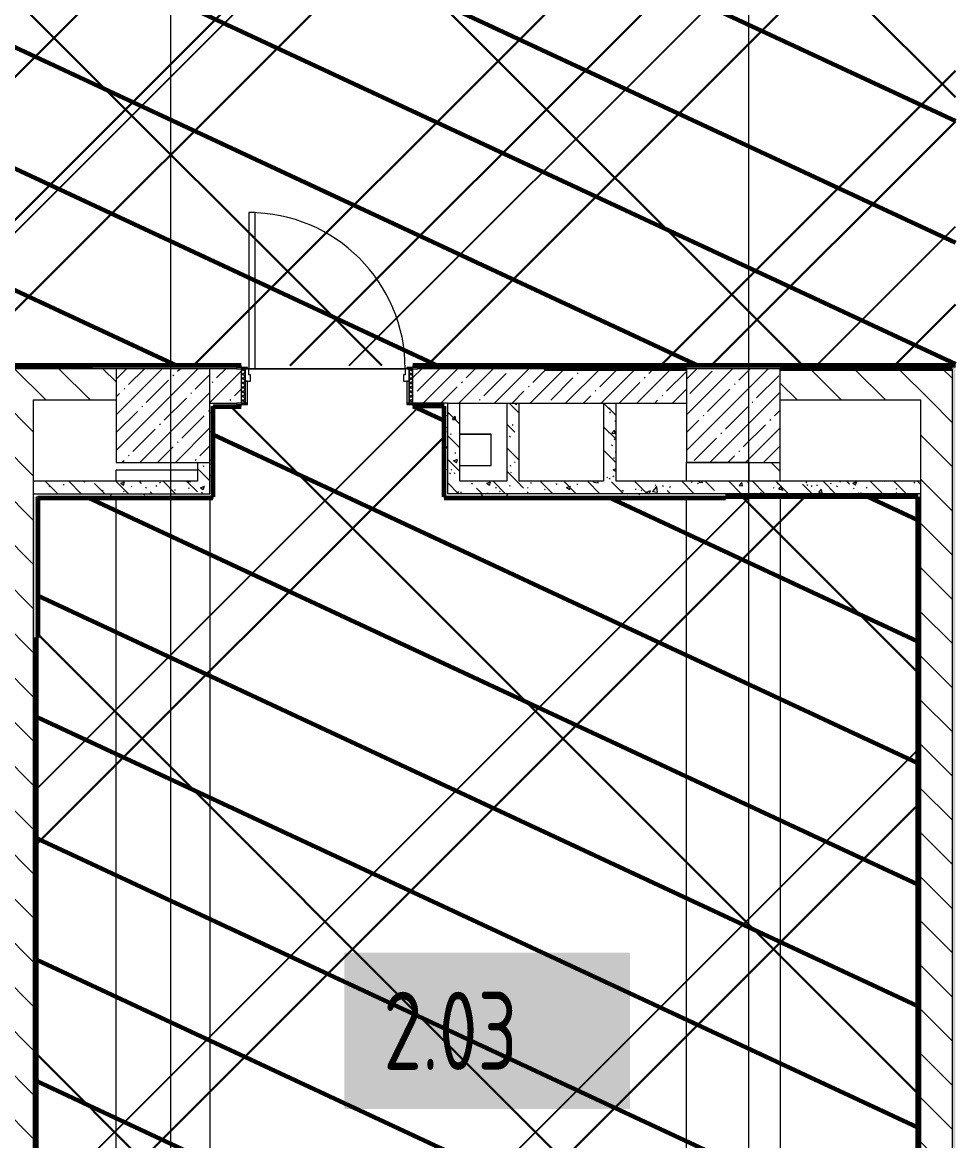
# Model space of a CAD drawing. Header units: millimetres. Extents: x -164500 to 426394, y -23753 to 102118.
# Drawn here: x 173732 to 179692, y 2958 to 10117 of the extents above; entities that cross this region are included whole.
import ezdxf

# ---------------------------------------------------------------- set-up
doc = ezdxf.new("R2010")
doc.units = ezdxf.units.MM
doc.linetypes.add('Осевая', pattern=[6350, 1270, -952.5, 3175, -952.5])
for name, color, linetype, lineweight in [('0) шлифовка', 5, 'Continuous', 60), ('1.4) Плинтус ПЛ-4', 6, 'Continuous', 60), ('5.3) Л-7 Линолеум 4 вып', 230, 'Continuous', 30), ('7.5) НЗ Линолеум Темпо ПЛЮС', 134, 'Continuous', 30), ('A-DOOR-2', 7, 'Continuous', 5), ('A-DOOR-FRAM-2', 7, 'Continuous', 5), ('A-FLOR', 7, 'Continuous', 9), ('A-WALL', 7, 'Continuous', 5), ('I-WALL', 7, 'Continuous', 5), ('S-COLS', 7, 'Continuous', 9), ('S-COLS-1', 7, 'Continuous', 5), ('Оси', 7, 'Continuous', 9), ('Оси-2', 7, 'Осевая', 9)]:
    doc.layers.add(name, color=color, linetype=linetype, lineweight=lineweight)
for name, color, linetype in [('2) защита вин плитк', 6, 'Continuous'), ('3.1) Наливной пол', 3, 'Continuous'), ('3.2.3) Нал-ой пол 4 вып', 3, 'Continuous'), ('3.2.3) П-13.2', 6, 'Continuous')]:
    doc.layers.add(name, color=color, linetype=linetype)
doc.layers.add('A-AREA-PATT-2', color=7, linetype='Continuous', lineweight=5, true_color=0xcde0ef, transparency=1)
for name, color, linetype, lineweight, true_color in [('A-DOOR-1', 7, 'Continuous', 5, 0xc0c0c0), ('A-DOOR-FRAM-1', 7, 'Continuous', 5, 0xc0c0c0), ('A-WALL-1', 9, 'Continuous', 5, 0x808080), ('A-WALL-FNSH-1', 9, 'Continuous', 5, 0x808080)]:
    doc.layers.add(name, color=color, linetype=linetype, lineweight=lineweight, true_color=true_color)
doc.styles.add('СПДС', font='ГОСТ тип А.ttf', dxfattribs={"width": 0.9})
pattern_1 = [(135, (148772.12, -0.94), (-141.4214, -141.4214), [])]
pattern_2 = [(135, (148772.12, -0.94), (-150.8683, -150.8683), [213.36, -35.56, 7.112, -35.56]), (135, (148772.12, 149.83), (-150.8683, -150.8683), []), (50, (148772.12, -0.94), (255.0577, -22.3145), [26.67, -293.37]), (355, (148772.12, -0.94), (-49.3404, 267.4791), [21.336, -234.696]), (100.451, (148793.38, -2.8), (205.7195, 245.1636), [22.666, -249.326]), (46.184, (148772.12, 70.18), (379.511, -58.86), [40.005, -440.055]), (96.636, (148803.75, 65.27), (332.3634, 346.399), [33.999, -373.989]), (351.184, (148772.12, 70.18), (332.367, 346.3953), [32.004, -352.044]), (21, (148807.68, 52.4), (212.2602, -143.1711), [26.67, -293.37]), (326, (148807.68, 52.4), (86.5224, 257.8632), [21.336, -234.696]), (71.451, (148825.37, 40.47), (298.784, 114.6901), [22.666, -249.326]), (37.5, (148772.12, -0.94), (4.32385, 118.3775), [6.706, -225.146, 6.706, -231.546, -235.585]), (37.5, (148772.12, -0.94), (4.32385, 118.3775), [-470.103, 6.706, -228.879]), (7.5, (148772.12, -0.94), (93.5476, 140.2533), [6.706, -129.134, 6.706, -219.812, -89.789]), (7.5, (148772.12, -0.94), (93.5476, 140.2533), [-362.356, 6.706, -83.083]), (327.5, (148692.82, -0.94), (189.82734, -8.0202), [6.706, -82.194, 6.706, -270.662, -368.046]), (327.5, (148692.82, -0.94), (189.82734, -8.0202), [-366.268, 6.706, -361.34]), (317.5, (148657.26, -0.94), (207.3811, 35.5976), [6.706, -108.864, 6.706, -177.495, -261.366]), (317.5, (148657.26, -0.94), (207.3811, 35.5976), [-299.771, 6.706, -254.66])]
pattern_3 = [(0, (148772.123, -0.94), (243.84, 60.96), [20.117, -162.763, 20.117, -162.763, -975.36]), (0, (148772.123, -0.94), (243.84, 60.96), [-365.76, 20.117, -345.643, 20.117, -162.763, -426.72]), (0, (148772.123, -0.94), (243.84, 60.96), [-914.4, 20.117, -101.803, 20.117, -284.683]), (120, (148863.563, 29.54), (-174.71291, 180.69163), [20.117, -162.763, 20.117, -162.763, -975.36]), (120, (148863.563, 29.54), (-174.71291, 180.69163), [-365.76, 20.117, -345.643, 20.117, -162.763, -426.72]), (120, (148863.563, 29.54), (-174.71291, 180.69163), [-914.4, 20.117, -101.803, 20.117, -284.683]), (240, (148894.043, 151.46), (-69.12709, -241.65163), [20.117, -162.763, 20.117, -162.763, -975.36]), (240, (148894.043, 151.46), (-69.12709, -241.65163), [-365.76, 20.117, -345.643, 20.117, -162.763, -426.72]), (240, (148894.043, 151.46), (-69.12709, -241.65163), [-914.4, 20.117, -101.803, 20.117, -284.683])]
pattern_4 = [(45, (148903.1, 14959), (-1347.04, 1347.04), [])]

# ---------------------------------------------------------------- blocks, each defined once
blk = doc.blocks.new('BSC_Колонна _Прямоугольная - 600х600-23286269-Объем проектирования 2 этажа')
at = {"layer": 'S-COLS-1'}
h = blk.add_hatch(dxfattribs=at)
h.set_pattern_fill('FP_3', color=256, style=0, pattern_type=2)
h.set_pattern_definition([(45, (-29509.74, -7600), (-114.04925, 114.04925), []), (45, (-29395.7, -7600), (-114.04925, 114.04925), [201.613, -40.323, 6.706, -33.617])])
h.paths.add_polyline_path([(-300, -300), (300, -300), (300, 300), (-300, 300), (-300, -133.9)])
for p, q in [((300, 300), (-300, 300)), ((-300, 300), (-300, -300)), ((300, -300), (300, 300)), ((-300, -300), (300, -300))]:
    blk.add_line(p, q, dxfattribs=at)
blk = doc.blocks.new('BSC_Колонна _Прямоугольная - 600х600-V296-Объем проектирования 2 этажа')
at = {"layer": 'S-COLS-1'}
h = blk.add_hatch(dxfattribs=at)
h.set_pattern_fill('FP_28', color=256, style=0, pattern_type=2)
h.set_pattern_definition([(45, (-25860, -7600), (-114.0493, 114.0493), []), (45, (-25745.95, -7600), (-114.0493, 114.0493), [201.613, -40.323, 6.706, -33.617])])
h.paths.add_polyline_path([(-300, -300), (300, -300), (300, 300), (-300, 300), (-300, 80)])
for p, q in [((300, 300), (-300, 300)), ((-300, 300), (-300, -300)), ((300, -300), (300, 300)), ((-300, -300), (300, -300))]:
    blk.add_line(p, q, dxfattribs=at)

msp = doc.modelspace()

# ---------------------------------------------------------------- hatches: boundary and pattern name
at = {"layer": '0) шлифовка', "true_color": 0x2776bb}
h = msp.add_hatch(dxfattribs=at)
h.set_pattern_fill('ANSI31', color=152, scale=222, angle=110)
h.set_pattern_definition([(155, (169003.1, 23029.06), (-297.882, -638.81), [])])
h.paths.add_polyline_path([(179703.123, 13759), (169003.123, 13759), (169003.123, 7920.059), (179703.123, 7920.059)])
h = msp.add_hatch(dxfattribs=at)
h.set_pattern_fill('ANSI31', color=152, scale=222, angle=110)
h.set_pattern_definition([(155, (148903.1, 14959), (-297.882, -638.811), [])])
h.paths.add_polyline_path([(179461.123, 7079), (178232.123, 7079), (178232.123, 7072), (176431.123, 7072), (176431.123, 7659), (176232.123, 7659), (174953.123, 7659), (174953.123, 7072), (173830.123, 7072), (173830.123, 6180), (173823.123, 141), (173823.123, 141), (174311.123, 141), (174311.123, 521), (175203.123, 521), (175203.123, 141), (177960.867, 141), (177960.867, 521), (178602.867, 521), (178602.867, 141), (179461.123, 141)])
at = {"layer": '2) защита вин плитк'}
h = msp.add_hatch(dxfattribs=at)
h.set_pattern_fill('ANSI31', color=256, scale=600)
h.set_pattern_definition([(45, (169003.1, 23029), (-1347.04, 1347.04), [])])
h.paths.add_polyline_path([(179703.123, 13759), (169003.123, 13759), (169003.123, 7920.059), (179703.123, 7920.059)])
h = msp.add_hatch(dxfattribs=at)
h.set_pattern_fill('ANSI31', color=256, scale=600)
h.set_pattern_definition(pattern_4)
h.paths.add_polyline_path([(179461.123, 7079), (178232.123, 7079), (178232.123, 7072), (176431.123, 7072), (176431.123, 7659), (176232.123, 7659), (174953.123, 7659), (174953.123, 7072), (173830.123, 7072), (173830.123, 6180), (173823.123, 141), (173823.123, 141), (174311.123, 141), (174311.123, 521), (175203.123, 521), (175203.123, 141), (177960.867, 141), (177960.867, 521), (178602.867, 521), (178602.867, 141), (179461.123, 141)])
at = {"layer": '3.1) Наливной пол'}
h = msp.add_hatch(dxfattribs=at)
h.set_pattern_fill('ANSI31', color=256, scale=600)
h.set_pattern_definition([(45, (148903.1, 28781), (-1347.04, 1347.04), [])])
h.paths.add_polyline_path([(179461.123, 7077.008), (178232.123, 7077.008), (178232.123, 7070.008), (176431.123, 7070.008), (176431.123, 7657.008), (176232.123, 7657.008), (174953.123, 7657.008), (174953.123, 7070.008), (173830.123, 7070.008), (173830.123, 6178.008), (173823.123, 139.008), (173823.123, 139.008), (174311.123, 139.008), (174311.123, 519.008), (175203.123, 519.008), (175203.123, 139.008), (177960.867, 139.008), (177960.867, 519.008), (178602.867, 519.008), (178602.867, 139.008), (179461.123, 139.008)])
at = {"layer": '3.2.3) Нал-ой пол 4 вып'}
h = msp.add_hatch(dxfattribs=at)
h.set_pattern_fill('ANSI31', color=256, scale=600)
h.set_pattern_definition(pattern_4)
h.paths.add_polyline_path([(179461.123, 7079), (178232.123, 7079), (178232.123, 7072), (176431.123, 7072), (176431.123, 7659), (176232.123, 7659), (174953.123, 7659), (174953.123, 7072), (173830.123, 7072), (173830.123, 6180), (173823.123, 141), (173823.123, 141), (174311.123, 141), (174311.123, 521), (175203.123, 521), (175203.123, 141), (177960.867, 141), (177960.867, 521), (178602.867, 521), (178602.867, 141), (179461.123, 141)])
at = {"layer": '3.2.3) П-13.2'}
h = msp.add_hatch(dxfattribs=at)
h.set_pattern_fill('ANSI32', color=256, scale=222)
h.set_pattern_definition([(45, (169003.1, 23029), (-1495.21, 1495.21), []), (45, (170000, 23029), (-1495.21, 1495.21), [])])
h.paths.add_polyline_path([(179703.123, 13759), (169003.123, 13759), (169003.123, 7920.059), (179703.123, 7920.059)])
at = {"layer": '5.3) Л-7 Линолеум 4 вып'}
h = msp.add_hatch(dxfattribs=at)
h.set_pattern_fill('ANSI37', color=256, scale=600)
h.set_pattern_definition([(45, (169003.1, 23029), (-1347.04, 1347.04), []), (135, (169003.1, 23029), (-1347.04, -1347.04), [])])
h.paths.add_polyline_path([(179703.123, 13759), (169003.123, 13759), (169003.123, 7920.059), (179703.123, 7920.059)])
h = msp.add_hatch(dxfattribs=at)
h.set_pattern_fill('ANSI37', color=256, scale=600)
h.set_pattern_definition([(45, (148903.1, 14959), (-1347.04, 1347.04), []), (135, (148903.1, 14959), (-1347.04, -1347.04), [])])
h.paths.add_polyline_path([(179461.123, 7079), (178232.123, 7079), (178232.123, 7072), (176431.123, 7072), (176431.123, 7659), (176232.123, 7659), (174953.123, 7659), (174953.123, 7072), (173830.123, 7072), (173830.123, 6180), (173823.123, 141), (173823.123, 141), (174311.123, 141), (174311.123, 521), (175203.123, 521), (175203.123, 141), (177960.867, 141), (177960.867, 521), (178602.867, 521), (178602.867, 141), (179461.123, 141)])
at = {"layer": '7.5) НЗ Линолеум Темпо ПЛЮС'}
h = msp.add_hatch(dxfattribs=at)
h.set_pattern_fill('ANSI31', color=256, scale=333)
h.set_pattern_definition([(45, (169003.1, 23029.1), (-747.606, 747.606), [])])
h.paths.add_polyline_path([(179703.123, 13759), (169003.123, 13759), (169003.123, 7920.059), (179703.123, 7920.059)])
at = {"layer": 'A-AREA-PATT-2'}
h = msp.add_hatch(color=256, dxfattribs=at)
h.paths.add_polyline_path([(173826.123, 6179.059), (173830.123, 6180.434), (173830.123, 7071.059), (174952.123, 7071.059), (174952.123, 7075.059), (173826.123, 7075.059), (173826.123, 6401.953)])
h.paths.add_polyline_path([(177981.867, 7071.059), (178232.123, 7071.059), (178232.123, 7075.059), (176431.623, 7075.059), (176432.556, 7071.062), (177975.365, 7071.059)])
at = {"layer": 'A-DOOR-2'}
h = msp.add_hatch(dxfattribs=at)
h.set_pattern_fill('FP_85', color=256, style=0, pattern_type=2)
h.set_pattern_definition([(135, (177421.034, 7963.744), (-14.14214, -14.14214), []), (225, (177421.034, 7963.744), (14.14214, -14.14214), [])])
h.paths.add_polyline_path([(176207.123, 7679.059), (176232.123, 7679.059), (176232.123, 7899.059), (176207.123, 7899.059), (176207.123, 7772.249)])
at = {"layer": 'A-DOOR-FRAM-2'}
h = msp.add_hatch(dxfattribs=at)
h.set_pattern_fill('FP_86', color=256, style=0, pattern_type=2)
h.set_pattern_definition([(45, (175298.24, 7963.744), (-14.1421, 14.1421), []), (135, (175298.24, 7963.744), (-14.1421, -14.1421), [])])
h.paths.add_polyline_path([(175132.123, 7679.059), (175157.123, 7679.059), (175157.123, 7899.059), (175132.123, 7899.059), (175132.123, 7772.249)])
at = {"layer": 'A-WALL-1'}
h = msp.add_hatch(dxfattribs=at)
h.set_pattern_fill('FP_23', color=256, style=0, pattern_type=2)
h.set_pattern_definition(pattern_1)
h.paths.add_polyline_path([(179552.789, 7699.059), (179682.123, 7699.059), (179682.123, 7899.059), (178581.867, 7899.059), (178581.867, 7699.059), (179482.123, 7699.059)])
at = {"layer": 'I-WALL'}
h = msp.add_hatch(dxfattribs=at)
h.set_pattern_fill('FP_191', color=256, style=0, pattern_type=2)
h.set_pattern_definition(pattern_3)
h.paths.add_polyline_path([(176691.481, 7899.059), (179702.123, 7899.059), (179702.123, 7919.059), (176232.123, 7919.059), (176232.123, 7907.059), (176262.123, 7905.059), (176262.123, 7899.059), (176686.864, 7899.059)])
h.paths.add_polyline_path([(169732.123, 7899.059), (171702.123, 7899.059), (171702.123, 7919.059), (168982.123, 7919.059), (168982.123, 7899.059), (169652.123, 7899.059)])
h.paths.add_polyline_path([(173802.123, 7899.059), (175102.123, 7899.059), (175102.123, 7907.059), (175132.123, 7909.059), (175132.123, 7919.059), (173142.123, 7919.059), (173142.123, 7899.059), (173602.123, 7899.059)])
h = msp.add_hatch(dxfattribs=at)
h.set_pattern_fill('FP_23', color=256, style=0, pattern_type=2)
h.set_pattern_definition(pattern_1)
h.paths.add_polyline_path([(173142.123, 7699.059), (174332.123, 7699.059), (174332.123, 7899.059), (173142.123, 7899.059), (173142.123, 7772.249)])
h.paths.add_polyline_path([(171702.123, 7699.059), (171702.123, 7899.059), (171282.123, 7899.059), (171282.123, 7699.059), (171302.123, 7699.059)])
h = msp.add_hatch(dxfattribs=at)
h.set_pattern_fill('FP_1', color=256, style=0, pattern_type=2)
h.set_pattern_definition([(45, (148772.12, -0.94), (-114.04925, 114.04925), []), (45, (148886.17, -0.94), (-114.04925, 114.04925), [201.612, -40.322, 6.706, -33.617])])
h.paths.add_polyline_path([(176800.496, 7679.059), (177981.867, 7679.059), (177981.867, 7899.059), (176232.123, 7899.059), (176232.123, 7679.059), (176731.867, 7679.059)])
h.paths.add_polyline_path([(175132.123, 7679.059), (175132.123, 7899.059), (174932.123, 7899.059), (174932.123, 7679.059), (175102.123, 7679.059)])
h = msp.add_hatch(dxfattribs=at)
h.set_pattern_fill('FP_191', color=256, style=0, pattern_type=2)
h.set_pattern_definition(pattern_3)
h.paths.add_polyline_path([(179682.123, 99.059), (179702.123, 99.059), (179702.123, 7899.059), (179682.123, 7899.059), (179682.123, 119.059)])
h = msp.add_hatch(dxfattribs=at)
h.set_pattern_fill('FP_23', color=256, style=0, pattern_type=2)
h.set_pattern_definition(pattern_1)
h.paths.add_polyline_path([(173802.123, 99.059), (173802.123, 7699.059), (173602.123, 7699.059), (173602.123, 99.059)])
h = msp.add_hatch(dxfattribs=at)
h.set_pattern_fill('FP_191', color=256, style=0, pattern_type=2)
h.set_pattern_definition(pattern_3)
h.paths.add_polyline_path([(174932.942, 7079.059), (174952.123, 7079.059), (174952.123, 7658.059), (174932.123, 7679.059), (174932.123, 7079.059)])
h.paths.add_polyline_path([(174952.123, 7659.059), (174952.123, 7679.059), (174932.123, 7679.059), (174943.123, 7668.059)])
h = msp.add_hatch(dxfattribs=at)
h.set_pattern_fill('FP_191', color=256, style=0, pattern_type=2)
h.set_pattern_definition(pattern_3)
h.paths.add_polyline_path([(176431.123, 7659.059), (176431.409, 7679.059), (176262.123, 7679.059), (176262.123, 7671.059), (176232.123, 7671.059), (176232.123, 7659.059), (176350.673, 7659.059)])
h.paths.add_polyline_path([(175132.123, 7659.059), (175132.123, 7671.059), (175102.123, 7673.059), (175102.123, 7679.059), (174952.123, 7679.059), (174952.159, 7659.059), (175125.227, 7659.059)])
h = msp.add_hatch(dxfattribs=at)
h.set_pattern_fill('FP_191', color=256, style=0, pattern_type=2)
h.set_pattern_definition(pattern_3)
h.paths.add_polyline_path([(176452.123, 7099.059), (176452.123, 7679.059), (176432.123, 7679.059), (176432.123, 7099.059)])
h = msp.add_hatch(dxfattribs=at)
h.set_pattern_fill('FP_41', color=256, style=0, pattern_type=2)
h.set_pattern_definition(pattern_2)
h.paths.add_polyline_path([(176532.123, 7099.059), (176531.867, 7679.059), (176452.123, 7679.059), (176452.123, 7099.059), (176531.867, 7099.059)])
h = msp.add_hatch(dxfattribs=at)
h.set_pattern_fill('FP_41', color=256, style=0, pattern_type=2)
h.set_pattern_definition(pattern_2)
h.paths.add_polyline_path([(176912.123, 7179.059), (176912.123, 7679.059), (176832.123, 7679.059), (176832.123, 7179.059), (176881.727, 7179.059)])
h = msp.add_hatch(dxfattribs=at)
h.set_pattern_fill('FP_41', color=256, style=0, pattern_type=2)
h.set_pattern_definition(pattern_2)
h.paths.add_polyline_path([(177531.867, 7179.059), (177531.867, 7679.059), (177451.867, 7679.059), (177451.867, 7179.059)])
h = msp.add_hatch(dxfattribs=at)
h.set_pattern_fill('FP_23', color=256, style=0, pattern_type=2)
h.set_pattern_definition(pattern_1)
h.paths.add_polyline_path([(179682.123, 99.059), (179682.123, 7699.059), (179482.123, 7699.059), (179482.123, 99.059), (179600.416, 99.059)])
h = msp.add_hatch(dxfattribs=at)
h.set_pattern_fill('FP_41', color=256, style=0, pattern_type=2)
h.set_pattern_definition(pattern_2)
h.paths.add_polyline_path([(174852.123, 7099.059), (174932.123, 7099.059), (174932.123, 7299.059), (174852.123, 7299.059), (174852.123, 7179.059)])
h = msp.add_hatch(dxfattribs=at)
h.set_pattern_fill('FP_23', color=256, style=0, pattern_type=2)
h.set_pattern_definition(pattern_1)
h.paths.add_polyline_path([(178381.867, 7179.059), (178581.867, 7179.059), (178581.867, 7299.059), (178381.867, 7299.059), (178381.867, 7279.059)])
h = msp.add_hatch(dxfattribs=at)
h.set_pattern_fill('FP_41', color=256, style=0, pattern_type=2)
h.set_pattern_definition(pattern_2)
h.paths.add_polyline_path([(174332.123, 7099.059), (174852.123, 7099.059), (174852.123, 7179.059), (173802.123, 7179.059), (173802.123, 7099.059), (174179.908, 7099.059)])
h = msp.add_hatch(dxfattribs=at)
h.set_pattern_fill('FP_41', color=256, style=0, pattern_type=2)
h.set_pattern_definition(pattern_2)
h.paths.add_polyline_path([(178895.972, 7099.059), (179482.123, 7099.384), (179482.123, 7179.059), (176532.123, 7179.059), (176532.123, 7099.059), (178581.867, 7099.059)])
h = msp.add_hatch(dxfattribs=at)
h.set_pattern_fill('FP_191', color=256, style=0, pattern_type=2)
h.set_pattern_definition(pattern_3)
h.paths.add_polyline_path([(173802.123, 7079.059), (174932.123, 7079.059), (174932.123, 7099.059), (173802.123, 7099.059)])
h = msp.add_hatch(dxfattribs=at)
h.set_pattern_fill('FP_191', color=256, style=0, pattern_type=2)
h.set_pattern_definition(pattern_3)
h.paths.add_polyline_path([(179461.123, 7079.059), (179462.123, 7099.059), (176432.123, 7099.059), (176432.123, 7079.059), (179136.428, 7079.059)])
h = msp.add_hatch(dxfattribs=at)
h.set_pattern_fill('FP_191', color=256, style=0, pattern_type=2)
h.set_pattern_definition(pattern_3)
h.paths.add_polyline_path([(179482.123, 99.059), (179482.123, 7099.059), (179462.123, 7099.059), (179462.611, 139.059), (179480.128, 103.149)])
h = msp.add_hatch(dxfattribs=at)
h.set_pattern_fill('FP_191', color=256, style=0, pattern_type=2)
h.set_pattern_definition(pattern_3)
h.paths.add_polyline_path([(173822.123, 99.059), (173822.123, 7079.059), (173802.123, 7079.059), (173802.123, 99.059)])

# ---------------------------------------------------------------- linework, layer by layer
at = {"layer": '1.4) Плинтус ПЛ-4'}
for p, q in [((175132.123, 7920.059), (173142.123, 7920.059)), ((179703.123, 7920.059), (176232.123, 7920.059)), ((177981.867, 7899.059), (177070.845, 7899.059)), ((177981.867, 7919.059), (177981.867, 7920.059)), ((179682.123, 7899.059), (178581.867, 7899.059)), ((174952.123, 7659.059), (174952.123, 7079.059)), ((174953.123, 7658.059), (175132.123, 7658.059)), ((176432.123, 7659.059), (176232.123, 7659.059)), ((176432.123, 7079.059), (176432.123, 7659.059)), ((174952.123, 7071.059), (173830.123, 7071.059)), ((173830.123, 7071.059), (173830.123, 6179.059)), ((178232.123, 7071.059), (176431.623, 7071.059)), ((179462.123, 7079.059), (178232.123, 7079.059)), ((179462.123, 99.059), (179462.123, 7079.059)), ((173822.123, 139.059), (173822.123, 6179.059))]:
    msp.add_line(p, q, dxfattribs=at)
at = {"layer": 'A-DOOR-1'}
for p, q in [((175182.123, 8899.059), (175182.123, 7899.059)), ((175222.123, 8899.059), (175182.123, 8899.059)), ((175222.123, 7899.059), (175222.123, 8899.059)), ((175182.123, 7899.059), (175222.123, 7899.059))]:
    msp.add_line(p, q, dxfattribs=at)
msp.add_arc((175182.123, 7899.059), 1000, 0, 90, dxfattribs=at)
at = {"layer": 'A-DOOR-FRAM-1'}
for p, q in [((175172.123, 7907.059), (175102.123, 7907.059)), ((175102.123, 7907.059), (175102.123, 7899.059)), ((175102.123, 7899.059), (175172.123, 7899.059)), ((175157.123, 7899.059), (175132.123, 7899.059)), ((175132.123, 7899.059), (175132.123, 7679.059)), ((175182.123, 7899.059), (175157.123, 7899.059)), ((175157.123, 7899.059), (175157.123, 7819.059)), ((175157.123, 7679.059), (175157.123, 7899.059)), ((175172.123, 7899.059), (175157.123, 7899.059)), ((175157.123, 7899.059), (175157.123, 7898.059)), ((175157.123, 7898.059), (175172.123, 7898.059)), ((175172.123, 7899.059), (175172.123, 7907.059)), ((175172.123, 7898.059), (175172.123, 7899.059)), ((175182.123, 7859.059), (175182.123, 7899.059)), ((176182.123, 7899.059), (176182.123, 7859.059)), ((176207.123, 7899.059), (176182.123, 7899.059)), ((176262.123, 7907.059), (176192.123, 7907.059)), ((176192.123, 7907.059), (176192.123, 7899.059)), ((176207.123, 7899.059), (176192.123, 7899.059)), ((176192.123, 7899.059), (176192.123, 7898.059)), ((176192.123, 7899.059), (176262.123, 7899.059)), ((176192.123, 7898.059), (176207.123, 7898.059)), ((176207.123, 7819.059), (176207.123, 7899.059)), ((176232.123, 7899.059), (176207.123, 7899.059)), ((176207.123, 7899.059), (176207.123, 7679.059)), ((176207.123, 7898.059), (176207.123, 7899.059)), ((176232.123, 7679.059), (176232.123, 7899.059)), ((176262.123, 7899.059), (176262.123, 7907.059)), ((175157.123, 7819.059), (175192.123, 7819.059)), ((175172.123, 7819.059), (175157.123, 7819.059)), ((175157.123, 7819.059), (175157.123, 7679.059)), ((175172.123, 7679.059), (175172.123, 7819.059)), ((175192.123, 7859.059), (175182.123, 7859.059)), ((175192.123, 7819.059), (175192.123, 7859.059)), ((176182.123, 7859.059), (176172.123, 7859.059)), ((176172.123, 7859.059), (176172.123, 7819.059)), ((176172.123, 7819.059), (176207.123, 7819.059)), ((176207.123, 7819.059), (176192.123, 7819.059)), ((176192.123, 7819.059), (176192.123, 7679.059)), ((176207.123, 7679.059), (176207.123, 7819.059)), ((175172.123, 7679.059), (175102.123, 7679.059)), ((175102.123, 7679.059), (175102.123, 7671.059)), ((175102.123, 7671.059), (175172.123, 7671.059)), ((175132.123, 7679.059), (175157.123, 7679.059)), ((175157.123, 7679.059), (175172.123, 7679.059)), ((175172.123, 7671.059), (175172.123, 7679.059)), ((176192.123, 7679.059), (176207.123, 7679.059)), ((176262.123, 7679.059), (176192.123, 7679.059)), ((176192.123, 7679.059), (176192.123, 7671.059)), ((176192.123, 7671.059), (176262.123, 7671.059)), ((176207.123, 7679.059), (176232.123, 7679.059)), ((176262.123, 7671.059), (176262.123, 7679.059))]:
    msp.add_line(p, q, dxfattribs=at)
at = {"layer": 'A-FLOR'}
for p, q in [((174179.908, 7900), (171702.123, 7900)), ((174179.908, 7899.059), (171702.123, 7899.059)), ((175182.123, 7900), (176182.123, 7900)), ((175182.123, 7899.059), (176182.123, 7899.059)), ((177070.845, 7900), (176262.123, 7900)), ((177070.845, 7899.059), (176262.123, 7899.059)), ((176731.867, 7480), (176532.123, 7480)), ((176731.867, 7479.059), (176532.123, 7479.059)), ((176731.867, 7280), (176731.867, 7480)), ((176731.867, 7279.059), (176731.867, 7479.059)), ((174332.123, 7180), (174332.123, 7252.5)), ((174332.123, 7252.5), (174852.123, 7252.5)), ((174332.123, 7179.059), (174332.123, 7251.559)), ((174332.123, 7251.559), (174852.123, 7251.559)), ((176532.123, 7280), (176731.867, 7280)), ((176532.123, 7279.059), (176731.867, 7279.059)), ((177981.867, 7180), (177981.867, 7300)), ((177981.867, 7300), (178381.867, 7300)), ((177981.867, 7179.059), (177981.867, 7299.059)), ((177981.867, 7299.059), (178381.867, 7299.059)), ((174332.123, 520), (174332.123, 7072)), ((174332.123, 519.059), (174332.123, 7071.059)), ((174932.123, 7072), (174932.123, 520)), ((174932.123, 7071.059), (174932.123, 519.059)), ((177981.867, 520), (177981.867, 7070.912)), ((177981.867, 519.059), (177981.867, 7069.971)), ((178581.867, 7080), (178581.867, 520)), ((178581.867, 7079.059), (178581.867, 519.059))]:
    msp.add_line(p, q, dxfattribs=at)
at = {"layer": 'A-WALL'}
for p, q in [((174332.123, 7899.059), (174179.908, 7899.059)), ((175102.123, 7899.059), (174932.123, 7899.059)), ((173802.123, 7699.059), (173802.123, 99.059)), ((174932.123, 7679.059), (175102.123, 7679.059)), ((176452.123, 7679.059), (176262.123, 7679.059)), ((179482.123, 7099.059), (176452.123, 7099.059))]:
    msp.add_line(p, q, dxfattribs=at)
at = {"layer": 'A-WALL-1'}
for p, q in [((175132.123, 7919.059), (173142.123, 7919.059)), ((175132.123, 7907.059), (175132.123, 7919.059)), ((179702.123, 7919.059), (176232.123, 7919.059)), ((176232.123, 7919.059), (176232.123, 7907.059)), ((179682.123, 7899.059), (179682.123, -250.941)), ((173802.123, 7699.059), (174332.123, 7699.059)), ((175132.123, 7659.059), (175132.123, 7671.059)), ((176232.123, 7671.059), (176232.123, 7659.059)), ((176452.123, 7679.059), (177981.867, 7679.059)), ((176452.123, 7679.059), (176452.123, 7099.059)), ((176532.123, 7179.059), (176532.123, 7679.059)), ((176832.123, 7679.059), (176832.123, 7179.059)), ((176912.123, 7179.059), (176912.123, 7679.059)), ((177451.867, 7679.059), (177451.867, 7179.059)), ((177531.867, 7179.059), (177531.867, 7679.059)), ((178581.867, 7699.059), (179482.123, 7699.059)), ((179482.123, 99.059), (179482.123, 7699.059)), ((174952.123, 7659.059), (175132.123, 7659.059)), ((174852.123, 7299.059), (174852.123, 7179.059)), ((174932.123, 7099.059), (174932.123, 7299.059)), ((178381.867, 7299.059), (178381.867, 7179.059)), ((178581.867, 7179.059), (178581.867, 7299.059)), ((174852.123, 7179.059), (173802.123, 7179.059)), ((176832.123, 7179.059), (176532.123, 7179.059)), ((177451.867, 7179.059), (176912.123, 7179.059)), ((179482.123, 7179.059), (177531.867, 7179.059)), ((173802.123, 7099.059), (174932.123, 7099.059))]:
    msp.add_line(p, q, dxfattribs=at)
at = {"layer": 'A-WALL-FNSH-1'}
for p, q in [((175132.123, 7919.059), (175132.123, 7920.059)), ((176232.123, 7920.059), (176232.123, 7919.059)), ((174953.123, 7071.059), (174953.123, 7658.059)), ((175132.123, 7658.059), (175132.123, 7659.059)), ((176232.123, 7659.059), (176232.123, 7658.059)), ((176232.123, 7658.059), (176431.123, 7658.059)), ((176431.123, 7658.059), (176431.123, 7071.059)), ((174952.123, 7071.059), (174953.123, 7071.059)), ((176432.123, 7079.058), (176432.123, 7079.059)), ((178232.123, 7078.059), (179461.123, 7078.059)), ((179461.123, 7078.059), (179461.123, 140.059)), ((173823.123, 140.059), (173823.123, 6179.059))]:
    msp.add_line(p, q, dxfattribs=at)
at = {"layer": 'I-WALL'}
for p, q in [((173822.123, 7079.059), (174952.123, 7079.059)), ((173822.123, 6179.059), (173822.123, 7079.059)), ((174952.123, 7078.059), (174952.123, 7079.059)), ((176431.623, 7079.059), (178232.123, 7079.059)), ((176431.623, 7079.059), (176431.623, 7071.059)), ((178232.123, 7078.059), (178232.123, 7071.059)), ((173830.123, 6179.059), (173823.123, 6179.059))]:
    msp.add_line(p, q, dxfattribs=at)
at = {"layer": 'Оси'}
for points in [[(174682.123, -1907.2), (174682.123, 3092.8), (174682.123, 22397.13), (174682.123, 27397.13)], [(178382.123, -1907.2), (178382.123, 3092.8), (178382.123, 22397.13), (178382.123, 27397.13)]]:
    msp.add_lwpolyline(points, dxfattribs=at)
at = {"layer": 'Оси-2'}
for p, q in [((174682.123, 3093.741), (174682.123, 22398.071)), ((178382.123, 3093.741), (178382.123, 22398.071))]:
    msp.add_line(p, q, dxfattribs=at)

# ---------------------------------------------------------------- block references
at = {"layer": 'S-COLS'}
for name, p in [('BSC_Колонна _Прямоугольная - 600х600-V296-Объем проектирования 2 этажа', (174632.123, 7599.059)), ('BSC_Колонна _Прямоугольная - 600х600-23286269-Объем проектирования 2 этажа', (178281.867, 7599.059))]:
    msp.add_blockref(name, p, dxfattribs=at)

# ---------------------------------------------------------------- texts
at = {"insert": (176042.726, 3910.459), "char_height": 500, "width": 1327.5945, "attachment_point": 1, "style": 'СПДС', "bg_fill": 1, "box_fill_scale": 1.5, "bg_fill_color": 7, "bg_fill_true_color": 16777215, "bg_fill_transparency": 0}
msp.add_mtext('2.03', dxfattribs=at)

doc.saveas('drawing.dxf')
